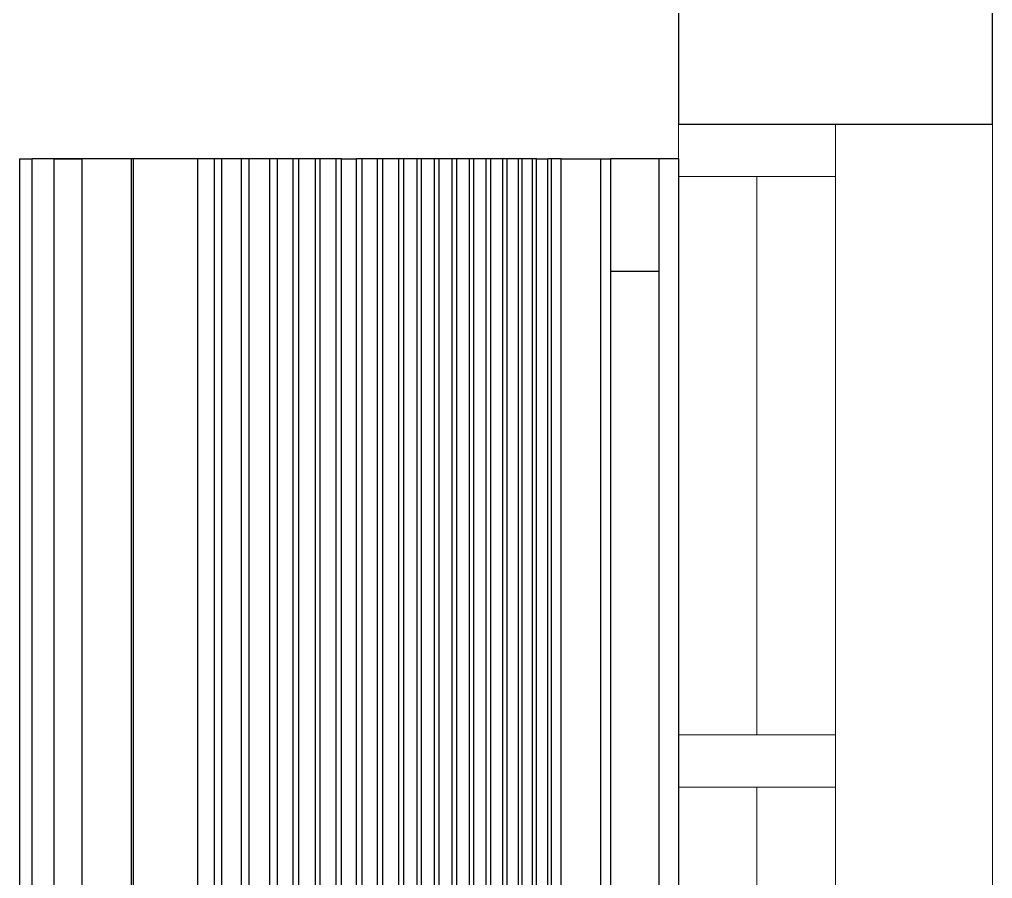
# Model space of a CAD drawing. Header units: inches. Extents: x -86493719 to 430035, y 21644 to 1519532.
# Drawn here: x 60930 to 61859, y 54333 to 55154 of the extents above; entities that cross this region are included whole.
import ezdxf

# ---------------------------------------------------------------- set-up
doc = ezdxf.new("R2010")
doc.units = ezdxf.units.IN
doc.header["$MEASUREMENT"] = 0
doc.layers.add('Edges', color=7, linetype='Continuous')
for name, color, linetype, lineweight in [('LW', 8, 'Continuous', 20), ('wall', 8, 'Continuous', 30), ('WIN', 8, 'Continuous', 18)]:
    doc.layers.add(name, color=color, linetype=linetype, lineweight=lineweight)

# ---------------------------------------------------------------- blocks, each defined once
blk = doc.blocks.new('1.0HP AIR CONDITION')
for p, q in [((-1371.15, 610.58), (-1371.15, 564.61)), ((-1478.9, 33.23), (-1478.9, 59.63)), ((-1478.9, 59.63), (409.01, 59.63)), ((409.01, 33.23), (-1478.9, 33.23))]:
    blk.add_line(p, q)
at = {"layer": 'Edges'}
for p, q in [((-1478.9, 629.3), (409.01, 629.3)), ((-1478.9, 629.3), (-1478.9, 610.58)), ((-1478.9, 610.58), (409.01, 610.58)), ((-1478.9, 610.58), (-1478.9, 564.61)), ((-1478.9, 564.61), (409.01, 564.61)), ((-1478.9, 555.32), (-1478.9, 564.61)), ((409.01, 555.32), (-1478.9, 555.32)), ((-1478.9, 517.29), (-1478.9, 555.32)), ((-1478.9, 517.29), (-1478.9, 508.18)), ((409.01, 517.29), (-1478.9, 517.29)), ((409.01, 508.18), (-1478.9, 508.18)), ((-1478.9, 508.18), (-1478.9, 504.48)), ((409.01, 504.48), (-1478.9, 504.48)), ((-1478.9, 493.67), (-1478.9, 504.48)), ((409.01, 493.67), (-1478.9, 493.67)), ((-1478.9, 493.67), (-1478.9, 489.83)), ((409.01, 489.83), (-1478.9, 489.83)), ((-1478.9, 489.83), (-1478.9, 480.01)), ((-1478.9, 480.01), (-1478.9, 476.45)), ((409.01, 480.01), (-1478.9, 480.01)), ((409.01, 476.45), (-1478.9, 476.45)), ((-1478.9, 476.45), (-1478.9, 465.67)), ((409.01, 465.67), (-1478.9, 465.67)), ((-1478.9, 465.67), (-1478.9, 461.74)), ((409.01, 461.74), (-1478.9, 461.74)), ((-1478.9, 461.74), (-1478.9, 450.06)), ((409.01, 450.06), (-1478.9, 450.06)), ((-1478.9, 450.06), (-1478.9, 445.73)), ((-1478.9, 445.73), (-1478.9, 433.8)), ((409.01, 445.73), (-1478.9, 445.73)), ((409.01, 433.8), (-1478.9, 433.8)), ((-1478.9, 433.8), (-1478.9, 429.72)), ((409.01, 429.72), (-1478.9, 429.72)), ((-1478.9, 429.72), (-1478.9, 417.85)), ((409.01, 417.85), (-1478.9, 417.85)), ((-1478.9, 417.85), (-1478.9, 413.17)), ((409.01, 413.17), (-1478.9, 413.17)), ((-1478.9, 413.17), (-1478.9, 400.89)), ((409.01, 400.89), (-1478.9, 400.89)), ((-1478.9, 400.89), (-1478.9, 396.52)), ((409.01, 396.52), (-1478.9, 396.52)), ((-1478.9, 396.52), (-1478.9, 384.11)), ((409.01, 384.11), (-1478.9, 384.11)), ((-1478.9, 384.11), (-1478.9, 379.7)), ((409.01, 379.7), (-1478.9, 379.7)), ((-1478.9, 379.7), (-1478.9, 367.23)), ((409.01, 367.23), (-1478.9, 367.23)), ((-1478.9, 367.23), (-1478.9, 362.23)), ((409.01, 362.23), (-1478.9, 362.23)), ((-1478.9, 362.23), (-1478.9, 347.12)), ((409.01, 347.12), (-1478.9, 347.12)), ((-1478.9, 347.12), (-1478.9, 341.78)), ((-1478.9, 341.78), (-1478.9, 327.16)), ((409.01, 341.78), (-1478.9, 341.78)), ((409.01, 327.16), (-1478.9, 327.16)), ((-1478.9, 327.16), (-1478.9, 322.01)), ((409.01, 322.01), (-1478.9, 322.01)), ((-1478.9, 307.53), (-1478.9, 322.01)), ((409.01, 307.53), (-1478.9, 307.53)), ((-1478.9, 307.53), (-1478.9, 302.38)), ((-1478.9, 302.38), (-1478.9, 287.34)), ((409.01, 302.38), (-1478.9, 302.38)), ((409.01, 287.34), (-1478.9, 287.34)), ((-1478.9, 287.34), (-1478.9, 282.62)), ((-1478.9, 282.62), (-1478.9, 266.91)), ((409.01, 282.62), (-1478.9, 282.62)), ((409.01, 266.91), (-1478.9, 266.91)), ((-1478.9, 266.91), (-1478.9, 261.48)), ((409.01, 261.48), (-1478.9, 261.48)), ((-1478.9, 261.48), (-1478.9, 246.39)), ((409.01, 246.39), (-1478.9, 246.39)), ((-1478.9, 246.39), (-1478.9, 239.24)), ((409.01, 239.24), (-1478.9, 239.24)), ((-1478.9, 239.24), (-1478.9, 219.24)), ((409.01, 219.24), (-1478.9, 219.24)), ((-1478.9, 219.24), (-1478.9, 212.2)), ((409.01, 212.2), (-1478.9, 212.2)), ((-1478.9, 212.2), (-1478.9, 193.14)), ((-1478.9, 193.14), (-1478.9, 186.12)), ((409.01, 193.14), (-1478.9, 193.14)), ((409.01, 186.12), (-1478.9, 186.12)), ((-1478.9, 186.12), (-1478.9, 170.49)), ((409.01, 170.49), (-1478.9, 170.49)), ((-1478.9, 170.49), (-1478.9, 108.85)), ((409.01, 108.85), (-1478.9, 108.85)), ((-1478.9, 108.85), (-1478.9, 107.09)), ((409.01, 107.09), (-1478.9, 107.09)), ((-1478.9, 107.09), (-1478.9, 12.16)), ((-1351.8, 12.16), (-1478.9, 12.16)), ((-1478.9, 0), (-1478.9, 12.16)), ((-1350.28, 12.16), (-1351.8, 12.16)), ((269.6, 12.16), (-1350.28, 12.16)), ((-1478.9, 0), (409.01, 0))]:
    blk.add_line(p, q, dxfattribs=at)

msp = doc.modelspace()

# ---------------------------------------------------------------- linework, layer by layer
at = {"layer": 'LW'}
msp.add_line((61859.33, 55053.63), (61859.33, 53253.63), dxfattribs=at)
at = {"layer": 'wall'}
msp.add_lwpolyline([(61559.33, 55203.63), (61559.33, 55053.63), (61859.33, 55053.63), (61859.33, 55203.63)], close=True, dxfattribs=at)
at = {"layer": 'WIN'}
for p, q in [((61559.33, 53253.63), (61559.33, 55053.63)), ((61709.33, 53278.63), (61709.33, 55028.63)), ((61634.33, 55003.63), (61634.33, 54470.3)), ((61634.33, 54420.3), (61634.33, 53886.96))]:
    msp.add_line(p, q, dxfattribs=at)
for points in [[(61709.33, 55053.63), (61709.33, 55003.63), (61559.33, 55003.63), (61559.33, 55053.63)], [(61709.33, 54470.3), (61709.33, 54420.3), (61559.33, 54420.3), (61559.33, 54470.3)]]:
    msp.add_lwpolyline(points, close=True, dxfattribs=at)

# ---------------------------------------------------------------- block references
at = {"rotation": 270}
msp.add_blockref('1.0HP AIR CONDITION', (60930.02, 53541.59), dxfattribs=at)

doc.saveas('drawing.dxf')
